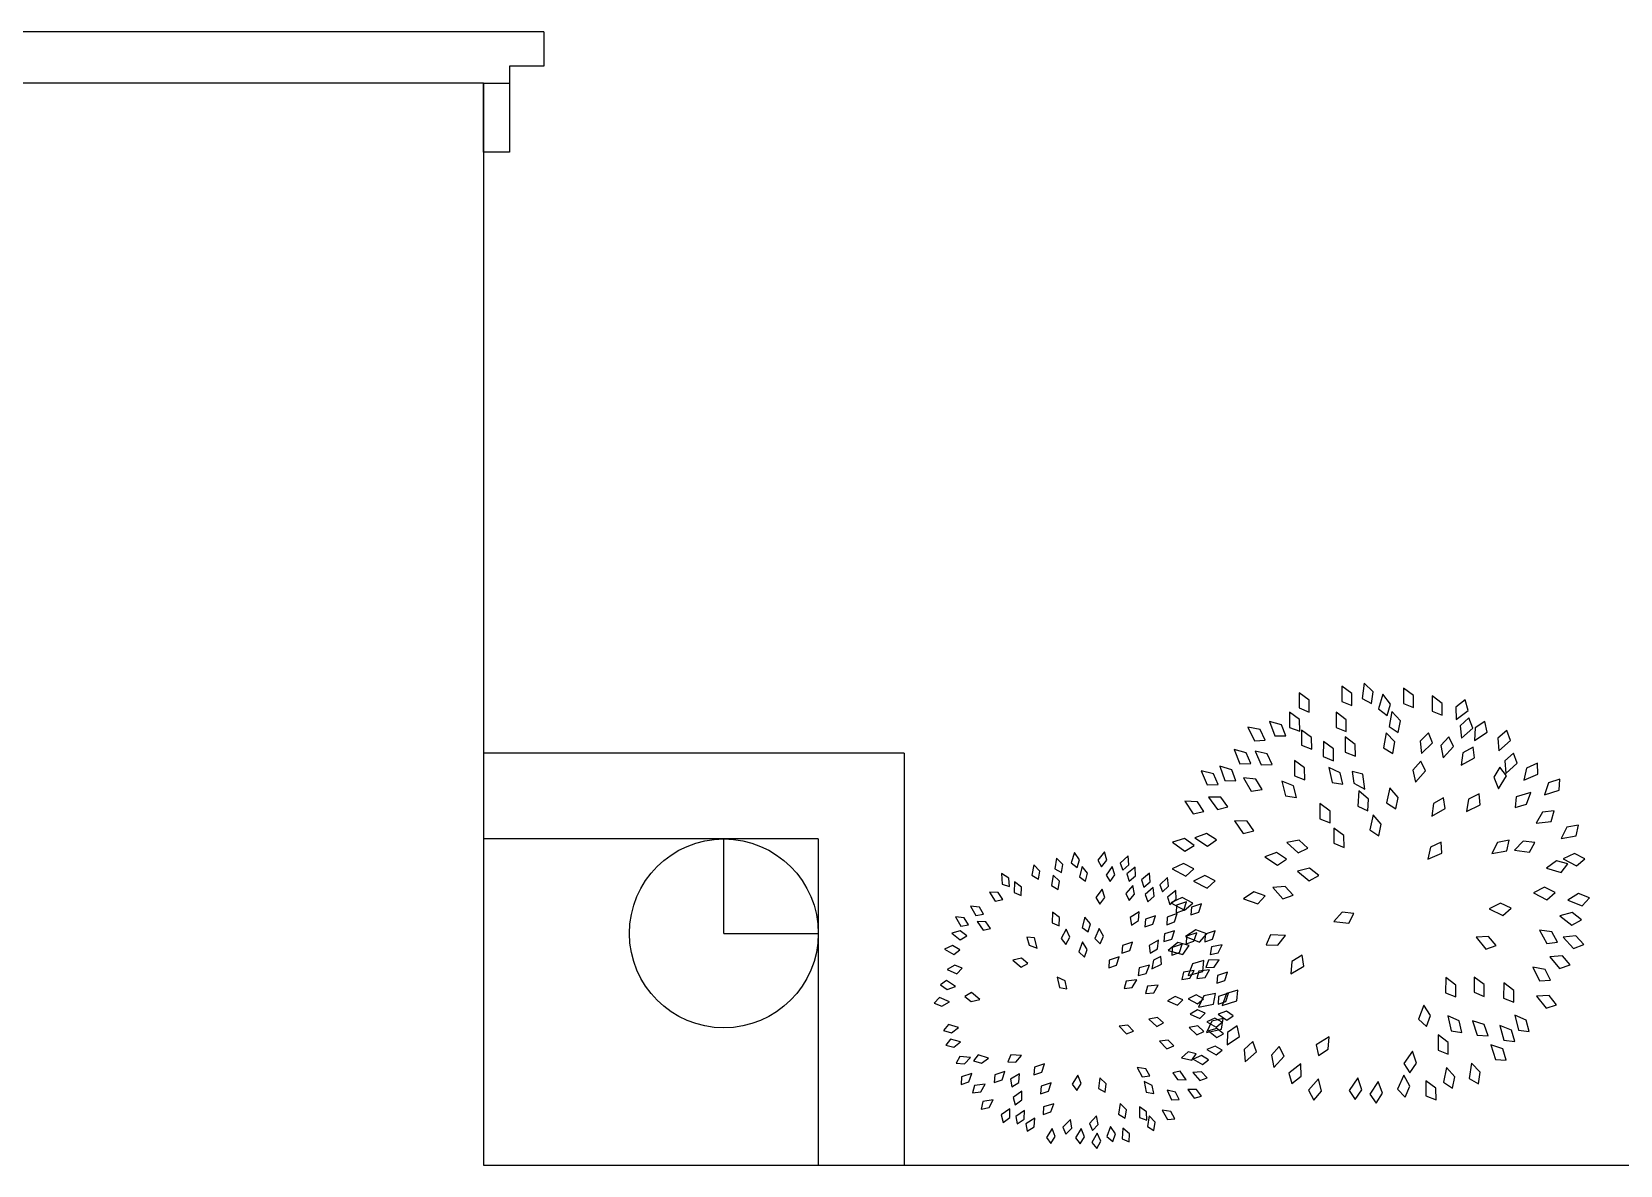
# Model space of a CAD drawing. Header units: millimetres. Extents: x -1705246 to 222838, y -3231245 to 126310.
# Drawn here: x 44149 to 45075, y -38100 to -37440 of the extents above; entities that cross this region are included whole.
import ezdxf

# ---------------------------------------------------------------- set-up
doc = ezdxf.new("R2010")
doc.units = ezdxf.units.MM
doc.layers.add('250', color=250, linetype='Continuous')

msp = doc.modelspace()

# ---------------------------------------------------------------- linework, layer by layer
at = {"layer": '250', "color": 251}
for p, q in [((44447.4, -37439.66), (44107.4, -37439.66)), ((44447.4, -37439.66), (44447.4, -37459.66)), ((44447.4, -37459.66), (44427.4, -37459.66)), ((44427.4, -37459.66), (44427.4, -37489.66)), ((44412.4, -37469.66), (44142.4, -37469.66)), ((44412.4, -37469.66), (44412.4, -38099.66)), ((44412.4, -37469.66), (44427.4, -37469.66)), ((44412.4, -37509.66), (44412.4, -37469.66)), ((44427.4, -37469.66), (44427.4, -37509.66)), ((44427.4, -37509.66), (44412.4, -37509.66)), ((44912.48, -37820.69), (44912.44, -37829.57)), ((44918.33, -37825.05), (44912.48, -37820.69)), ((44925.44, -37819.02), (44924.3, -37827.82)), ((44930.7, -37824.07), (44925.44, -37819.02)), ((44887.63, -37824.53), (44887.59, -37833.41)), ((44893.48, -37828.89), (44887.63, -37824.53)), ((44893.51, -37835.76), (44893.48, -37828.89)), ((44912.44, -37829.57), (44918.37, -37831.92)), ((44918.37, -37831.92), (44918.33, -37825.05)), ((44924.3, -37827.82), (44929.88, -37830.89)), ((44929.88, -37830.89), (44930.7, -37824.07)), ((44936.48, -37825.33), (44933.89, -37833.83)), ((44940.82, -37831.19), (44936.48, -37825.33)), ((44948.45, -37821.85), (44948.41, -37830.73)), ((44948.41, -37830.73), (44954.33, -37833.08)), ((44954.29, -37826.22), (44948.45, -37821.85)), ((44954.33, -37833.08), (44954.29, -37826.22)), ((44965.15, -37826.43), (44965.11, -37835.32)), ((44970.99, -37830.8), (44965.15, -37826.43)), ((44984.43, -37828.68), (44979, -37832.89)), ((44986.17, -37834.8), (44984.43, -37828.68)), ((44882.03, -37835.81), (44882.05, -37844.69)), ((44887.9, -37840.14), (44882.03, -37835.81)), ((44887.59, -37833.41), (44893.51, -37835.76)), ((44909.22, -37835.86), (44909.19, -37844.75)), ((44915.07, -37840.23), (44909.22, -37835.86)), ((44933.89, -37833.83), (44938.89, -37837.78)), ((44938.89, -37837.78), (44940.82, -37831.19)), ((44941.67, -37835.54), (44940.01, -37844.26)), ((44946.62, -37840.89), (44941.67, -37835.54)), ((44965.11, -37835.32), (44971.03, -37837.67)), ((44971.03, -37837.67), (44970.99, -37830.8)), ((44979, -37832.89), (44979.09, -37840.18)), ((44979.09, -37840.18), (44986.17, -37834.8)), ((44986.52, -37839.12), (44981.45, -37843.76)), ((44988.75, -37845.09), (44986.52, -37839.12)), ((44857.77, -37844.58), (44861.56, -37852.61)), ((44864.92, -37846), (44857.77, -37844.58)), ((44867.91, -37852.18), (44864.92, -37846)), ((44870.35, -37841.29), (44873.49, -37849.6)), ((44877.37, -37843.28), (44870.35, -37841.29)), ((44879.86, -37849.69), (44877.37, -37843.28)), ((44882.05, -37844.69), (44887.99, -37847)), ((44887.99, -37847), (44887.9, -37840.14)), ((44888.97, -37846.27), (44889.02, -37855.15)), ((44894.86, -37850.57), (44888.97, -37846.27)), ((44909.19, -37844.75), (44915.11, -37847.1)), ((44915.11, -37847.1), (44915.07, -37840.23)), ((44938.36, -37847.84), (44936.83, -37856.59)), ((44943.39, -37853.12), (44938.36, -37847.84)), ((44940.01, -37844.26), (44945.41, -37847.65)), ((44945.41, -37847.65), (44946.62, -37840.89)), ((44963.01, -37847.86), (44958.09, -37852.65)), ((44965.42, -37853.75), (44963.01, -37847.86)), ((44981.45, -37843.76), (44982.14, -37851.02)), ((44982.14, -37851.02), (44988.75, -37845.09)), ((44990.17, -37845.03), (44989.77, -37852.31)), ((44989.77, -37852.31), (44997.19, -37847.42)), ((44995.87, -37841.19), (44990.17, -37845.03)), ((44997.19, -37847.42), (44995.87, -37841.19)), ((45008.56, -37846.43), (45003.43, -37851)), ((45010.71, -37852.43), (45008.56, -37846.43)), ((44849.76, -37857.59), (44853.03, -37865.85)), ((44856.8, -37859.46), (44849.76, -37857.59)), ((44861.56, -37852.61), (44867.91, -37852.18)), ((44861.95, -37858.47), (44865.54, -37866.6)), ((44869.07, -37860.07), (44861.95, -37858.47)), ((44873.49, -37849.6), (44879.86, -37849.69)), ((44889.02, -37855.15), (44894.96, -37857.44)), ((44894.96, -37857.44), (44894.86, -37850.57)), ((44901.81, -37852.84), (44901.7, -37861.72)), ((44907.62, -37857.25), (44901.81, -37852.84)), ((44907.6, -37864.12), (44907.62, -37857.25)), ((44914.5, -37850.28), (44914.47, -37859.17)), ((44920.35, -37854.65), (44914.5, -37850.28)), ((44920.39, -37861.52), (44920.35, -37854.65)), ((44936.83, -37856.59), (44942.28, -37859.9)), ((44942.28, -37859.9), (44943.39, -37853.12)), ((44958.09, -37852.65), (44959, -37859.88)), ((44959, -37859.88), (44965.42, -37853.75)), ((44974.81, -37850.14), (44970.22, -37855.25)), ((44970.22, -37855.25), (44971.61, -37862.4)), ((44971.61, -37862.4), (44977.61, -37855.86)), ((44977.61, -37855.86), (44974.81, -37850.14)), ((44989.01, -37856.13), (44983, -37859.45)), ((44989.78, -37862.45), (44989.01, -37856.13)), ((45003.43, -37851), (45004.02, -37858.27)), ((45004.02, -37858.27), (45010.71, -37852.43)), ((44657.4, -37859.66), (44412.4, -37859.66)), ((44657.4, -37859.66), (44657.4, -38099.66)), ((44841.32, -37867.31), (44844.31, -37875.68)), ((44848.3, -37869.42), (44841.32, -37867.31)), ((44853.03, -37865.85), (44859.4, -37865.82)), ((44859.4, -37865.82), (44856.8, -37859.46)), ((44865.54, -37866.6), (44871.91, -37866.32)), ((44871.91, -37866.32), (44869.07, -37860.07)), ((44884.96, -37863.99), (44884.92, -37872.87)), ((44890.8, -37868.35), (44884.96, -37863.99)), ((44901.7, -37861.72), (44907.6, -37864.12)), ((44914.47, -37859.17), (44920.39, -37861.52)), ((44958.49, -37864.4), (44953.92, -37869.53)), ((44961.32, -37870.1), (44958.49, -37864.4)), ((44983, -37859.45), (44981.97, -37866.67)), ((44981.97, -37866.67), (44989.78, -37862.45)), ((45012.51, -37859.66), (45007.42, -37864.28)), ((45007.42, -37864.28), (45008.08, -37871.54)), ((45008.08, -37871.54), (45014.71, -37865.64)), ((45014.71, -37865.64), (45012.51, -37859.66)), ((45026.42, -37865.61), (45020.16, -37868.42)), ((45026.67, -37871.97), (45026.42, -37865.61)), ((44830.61, -37870), (44834.09, -37878.17)), ((44837.71, -37871.7), (44830.61, -37870)), ((44840.46, -37877.99), (44837.71, -37871.7)), ((44844.31, -37875.68), (44850.68, -37875.87)), ((44850.68, -37875.87), (44848.3, -37869.42)), ((44855.18, -37874.17), (44859.7, -37881.81)), ((44862.44, -37874.92), (44855.18, -37874.17)), ((44865.99, -37880.8), (44862.44, -37874.92)), ((44877.57, -37876.03), (44879.74, -37884.64)), ((44884.32, -37878.8), (44877.57, -37876.03)), ((44884.92, -37872.87), (44890.84, -37875.22)), ((44890.84, -37875.22), (44890.8, -37868.35)), ((44904.99, -37868.1), (44906.8, -37876.8)), ((44911.62, -37871.15), (44904.99, -37868.1)), ((44906.8, -37876.8), (44913.08, -37877.86)), ((44913.08, -37877.86), (44911.62, -37871.15)), ((44924.68, -37871.87), (44918.5, -37870.35)), ((44918.5, -37870.35), (44919.47, -37877.15)), ((44925.85, -37880.68), (44924.68, -37871.87)), ((44953.92, -37869.53), (44955.35, -37876.68)), ((44955.35, -37876.68), (44961.32, -37870.1)), ((45004.6, -37867.87), (45001.1, -37873.79)), ((45001.1, -37873.79), (45003.86, -37880.53)), ((45003.86, -37880.53), (45008.47, -37872.94)), ((45008.47, -37872.94), (45004.6, -37867.87)), ((45020.16, -37868.42), (45018.53, -37875.53)), ((45018.53, -37875.53), (45026.67, -37871.97)), ((45033.02, -37877.03), (45030.69, -37883.94)), ((45039.54, -37874.85), (45033.02, -37877.03)), ((45039.14, -37881.21), (45039.54, -37874.85)), ((44834.09, -37878.17), (44840.46, -37877.99)), ((44834.74, -37885.33), (44839.96, -37892.52)), ((44842.04, -37885.4), (44834.74, -37885.33)), ((44846.12, -37890.92), (44842.04, -37885.4)), ((44859.7, -37881.81), (44865.99, -37880.8)), ((44879.74, -37884.64), (44886.06, -37885.44)), ((44886.06, -37885.44), (44884.32, -37878.8)), ((44919.47, -37877.15), (44925.85, -37880.68)), ((44922.48, -37881.73), (44921.9, -37890.59)), ((44928.05, -37886.44), (44922.48, -37881.73)), ((44940.56, -37879.99), (44938.61, -37888.66)), ((44945.33, -37885.51), (44940.56, -37879.99)), ((44943.89, -37892.23), (44945.33, -37885.51)), ((44971.76, -37885.65), (44965.83, -37889.12)), ((44972.69, -37891.95), (44971.76, -37885.65)), ((44992.53, -37883.43), (44986.4, -37886.54)), ((44993.08, -37889.77), (44992.53, -37883.43)), ((45014.15, -37885.08), (45013.59, -37891.43)), ((45022.67, -37882.58), (45014.15, -37885.08)), ((45020.16, -37889.43), (45022.67, -37882.58)), ((45030.69, -37883.94), (45039.14, -37881.21)), ((44828.35, -37888.07), (44821.06, -37887.66)), ((44821.06, -37887.66), (44825.94, -37895.09)), ((44825.94, -37895.09), (44832.17, -37893.78)), ((44832.17, -37893.78), (44828.35, -37888.07)), ((44839.96, -37892.52), (44846.12, -37890.92)), ((44899.76, -37889.1), (44899.73, -37897.98)), ((44905.61, -37893.46), (44899.76, -37889.1)), ((44905.65, -37900.33), (44905.61, -37893.46)), ((44921.9, -37890.59), (44927.66, -37893.3)), ((44927.66, -37893.3), (44928.05, -37886.44)), ((44938.61, -37888.66), (44943.89, -37892.23)), ((44965.83, -37889.12), (44964.97, -37896.36)), ((44964.97, -37896.36), (44972.69, -37891.95)), ((44986.4, -37886.54), (44985.11, -37893.71)), ((44985.11, -37893.71), (44993.08, -37889.77)), ((45013.59, -37891.43), (45020.16, -37889.43)), ((45029.44, -37894.15), (45025.71, -37900.42)), ((45036.26, -37893.39), (45029.44, -37894.15)), ((45034.55, -37899.53), (45036.26, -37893.39)), ((44849.95, -37899.13), (44855.03, -37906.41)), ((44857.24, -37899.33), (44849.95, -37899.13)), ((44861.23, -37904.92), (44857.24, -37899.33)), ((44899.73, -37897.98), (44905.65, -37900.33)), ((44907.89, -37903.33), (44907.85, -37912.21)), ((44913.73, -37907.69), (44907.89, -37903.33)), ((44930.68, -37895.61), (44928.84, -37904.3)), ((44928.84, -37904.3), (44934.15, -37907.8)), ((44935.51, -37901.07), (44930.68, -37895.61)), ((44934.15, -37907.8), (44935.51, -37901.07)), ((45025.71, -37900.42), (45034.55, -37899.53)), ((45043.61, -37902.89), (45040.34, -37909.42)), ((45050.36, -37901.64), (45043.61, -37902.89)), ((45049.09, -37907.89), (45050.36, -37901.64)), ((44607.4, -37909.66), (44412.4, -37909.66)), ((44552.4, -37964.66), (44552.4, -37909.66)), ((44607.4, -37909.66), (44607.4, -38099.66)), ((44820.89, -37909.4), (44813.91, -37911.51)), ((44813.91, -37911.51), (44821.04, -37916.82)), ((44826.44, -37913.45), (44820.89, -37909.4)), ((44821.04, -37916.82), (44826.44, -37913.45)), ((44833.68, -37906.56), (44826.83, -37909.07)), ((44826.83, -37909.07), (44834.25, -37913.96)), ((44839.45, -37910.28), (44833.68, -37906.56)), ((44834.25, -37913.96), (44839.45, -37910.28)), ((44855.03, -37906.41), (44861.23, -37904.92)), ((44887.65, -37910.41), (44880.49, -37911.8)), ((44880.49, -37911.8), (44887.04, -37917.81)), ((44892.76, -37915.01), (44887.65, -37910.41)), ((44907.85, -37912.21), (44913.77, -37914.56)), ((44913.77, -37914.56), (44913.73, -37907.69)), ((44970.43, -37911.55), (44964.18, -37914.39)), ((44970.72, -37917.91), (44970.43, -37911.55)), ((45003.22, -37911.65), (45000, -37918.2)), ((45009.96, -37910.35), (45003.22, -37911.65)), ((45008.74, -37916.6), (45009.96, -37910.35)), ((45018.07, -37910.96), (45013.04, -37916.24)), ((45024.89, -37911.73), (45018.07, -37910.96)), ((45021.86, -37917.33), (45024.89, -37911.73)), ((45040.34, -37909.42), (45049.09, -37907.89)), ((44746.27, -37920.86), (44745.27, -37927)), ((44749.84, -37924.52), (44746.27, -37920.86)), ((44756.74, -37917.6), (44754.78, -37923.5)), ((44759.68, -37921.77), (44756.74, -37917.6)), ((44758.21, -37926.35), (44759.68, -37921.77)), ((44774.16, -37917.11), (44770.3, -37921.98)), ((44770.3, -37921.98), (44772.54, -37925.84)), ((44772.54, -37925.84), (44775.49, -37922.04)), ((44775.49, -37922.04), (44774.16, -37917.11)), ((44788, -37919.58), (44783.33, -37923.69)), ((44788.43, -37924.67), (44788, -37919.58)), ((44874.4, -37917.64), (44867.55, -37920.14)), ((44867.55, -37920.14), (44874.97, -37925.03)), ((44880.17, -37921.36), (44874.4, -37917.64)), ((44874.97, -37925.03), (44880.17, -37921.36)), ((44887.04, -37917.81), (44892.76, -37915.01)), ((44964.18, -37914.39), (44962.6, -37921.51)), ((44962.6, -37921.51), (44970.72, -37917.91)), ((45000, -37918.2), (45008.74, -37916.6)), ((45013.04, -37916.24), (45021.86, -37917.33)), ((45037.56, -37922.33), (45031.72, -37926.69)), ((45044.16, -37924.25), (45037.56, -37922.33)), ((45048.01, -37918.09), (45041.4, -37921.17)), ((45041.4, -37921.17), (45049.2, -37925.41)), ((45054.07, -37921.31), (45048.01, -37918.09)), ((45049.2, -37925.41), (45054.07, -37921.31)), ((44718.49, -37932.48), (44714.21, -37929.7)), ((44714.21, -37929.7), (44714.59, -37935.91)), ((44718.84, -37937.27), (44718.49, -37932.48)), ((44732.98, -37924.71), (44731.9, -37930.83)), ((44731.9, -37930.83), (44735.71, -37933.15)), ((44736.5, -37928.41), (44732.98, -37924.71)), ((44735.71, -37933.15), (44736.5, -37928.41)), ((44744.28, -37930.71), (44743.36, -37936.86)), ((44747.89, -37934.32), (44744.28, -37930.71)), ((44745.27, -37927), (44749.11, -37929.27)), ((44749.11, -37929.27), (44749.84, -37924.52)), ((44754.78, -37923.5), (44758.21, -37926.35)), ((44761.2, -37925.65), (44759.58, -37931.65)), ((44759.58, -37931.65), (44763.17, -37934.3)), ((44764.37, -37929.65), (44761.2, -37925.65)), ((44763.17, -37934.3), (44764.37, -37929.65)), ((44778.72, -37925.69), (44775.09, -37930.74)), ((44775.09, -37930.74), (44777.51, -37934.48)), ((44777.51, -37934.48), (44780.28, -37930.55)), ((44780.28, -37930.55), (44778.72, -37925.69)), ((44783.33, -37923.69), (44784.85, -37927.88)), ((44784.85, -37927.88), (44788.43, -37924.67)), ((44792.14, -37926.11), (44787.24, -37929.93)), ((44787.24, -37929.93), (44788.51, -37934.21)), ((44788.51, -37934.21), (44792.27, -37931.21)), ((44792.27, -37931.21), (44792.14, -37926.11)), ((44800.45, -37929.58), (44795.69, -37933.57)), ((44800.76, -37934.67), (44800.45, -37929.58)), ((44810.86, -37932.04), (44806.36, -37936.33)), ((44811.49, -37937.11), (44810.86, -37932.04)), ((44820.2, -37923.98), (44813.64, -37927.17)), ((44813.64, -37927.17), (44821.52, -37931.28)), ((44826.32, -37927.09), (44820.2, -37923.98)), ((44821.52, -37931.28), (44826.32, -37927.09)), ((44832.62, -37931.02), (44826.1, -37934.29)), ((44838.78, -37934.05), (44832.62, -37931.02)), ((44893.69, -37926.7), (44886.61, -37928.46)), ((44886.61, -37928.46), (44893.46, -37934.11)), ((44893.46, -37934.11), (44899.03, -37931.01)), ((44899.03, -37931.01), (44893.69, -37926.7)), ((45031.72, -37926.69), (45040.22, -37929.25)), ((45040.22, -37929.25), (45044.16, -37924.25)), ((44712.2, -37940.89), (44707.11, -37940.63)), ((44707.11, -37940.63), (44710.54, -37945.81)), ((44714.9, -37944.87), (44712.2, -37940.89)), ((44714.59, -37935.91), (44718.84, -37937.27)), ((44721.77, -37934.61), (44721.51, -37940.82)), ((44721.51, -37940.82), (44725.59, -37942.62)), ((44725.74, -37937.82), (44721.77, -37934.61)), ((44725.59, -37942.62), (44725.74, -37937.82)), ((44743.36, -37936.86), (44747.22, -37939.08)), ((44747.22, -37939.08), (44747.89, -37934.32)), ((44772.89, -37938.83), (44769.16, -37943.81)), ((44774.35, -37943.72), (44772.89, -37938.83)), ((44790.63, -37936.82), (44786.54, -37941.51)), ((44786.54, -37941.51), (44788.6, -37945.46)), ((44788.6, -37945.46), (44791.72, -37941.81)), ((44791.72, -37941.81), (44790.63, -37936.82)), ((44795.69, -37933.57), (44797.11, -37937.8)), ((44797.11, -37937.8), (44800.76, -37934.67)), ((44802.55, -37937.88), (44797.94, -37942.05)), ((44803.05, -37942.96), (44802.55, -37937.88)), ((44806.36, -37936.33), (44808.04, -37940.46)), ((44808.04, -37940.46), (44811.49, -37937.11)), ((44815.81, -37939.69), (44810.98, -37943.59)), ((44816.03, -37944.79), (44815.81, -37939.69)), ((44826.1, -37934.29), (44834.03, -37938.3)), ((44834.03, -37938.3), (44838.78, -37934.05)), ((44861.28, -37940.46), (44855.2, -37944.48)), ((44867.76, -37942.76), (44861.28, -37940.46)), ((44879.5, -37937.3), (44872.24, -37938)), ((44872.24, -37938), (44878.18, -37944.6)), ((44884.15, -37942.36), (44879.5, -37937.3)), ((45030.67, -37937.76), (45024.13, -37940.98)), ((45024.13, -37940.98), (45032.02, -37945.06)), ((45036.81, -37940.85), (45030.67, -37937.76)), ((45032.02, -37945.06), (45036.81, -37940.85)), ((45050.38, -37941.41), (45044.19, -37945.27)), ((45056.79, -37943.87), (45050.38, -37941.41)), ((44701.26, -37949.39), (44696.2, -37948.74)), ((44696.2, -37948.74), (44699.24, -37954.17)), ((44703.66, -37953.56), (44701.26, -37949.39)), ((44710.54, -37945.81), (44714.9, -37944.87)), ((44769.16, -37943.81), (44771.51, -37947.6)), ((44771.51, -37947.6), (44774.35, -37943.72)), ((44797.94, -37942.05), (44799.52, -37946.22)), ((44799.52, -37946.22), (44803.05, -37942.96)), ((44810.98, -37943.59), (44812.32, -37947.85)), ((44812.32, -37947.85), (44816.03, -37944.79)), ((44819.5, -37943.82), (44812.9, -37946.93)), ((44812.9, -37946.93), (44820.73, -37951.13)), ((44816.12, -37948.21), (44815.89, -37952.66)), ((44822.02, -37946.24), (44816.12, -37948.21)), ((44825.58, -37947.01), (44819.5, -37943.82)), ((44820.44, -37951.09), (44822.02, -37946.24)), ((44820.73, -37951.13), (44825.58, -37947.01)), ((44824.84, -37949.41), (44824.57, -37953.86)), ((44830.75, -37947.49), (44824.84, -37949.41)), ((44829.13, -37952.33), (44830.75, -37947.49)), ((44855.2, -37944.48), (44863.54, -37947.53)), ((44863.54, -37947.53), (44867.76, -37942.76)), ((44878.18, -37944.6), (44884.15, -37942.36)), ((45004.88, -37946.97), (44998.41, -37950.31)), ((44998.41, -37950.31), (45006.38, -37954.23)), ((45011.08, -37949.93), (45004.88, -37946.97)), ((45006.38, -37954.23), (45011.08, -37949.93)), ((45044.19, -37945.27), (45052.45, -37948.53)), ((45052.45, -37948.53), (45056.79, -37943.87)), ((44687.37, -37955.11), (44690.55, -37960.45)), ((44692.45, -37955.62), (44687.37, -37955.11)), ((44690.55, -37960.45), (44694.95, -37959.72)), ((44694.95, -37959.72), (44692.45, -37955.62)), ((44699.24, -37954.17), (44703.66, -37953.56)), ((44699.92, -37957.72), (44703.48, -37962.82)), ((44705.02, -37957.86), (44699.92, -37957.72)), ((44707.82, -37961.77), (44705.02, -37957.86)), ((44743.9, -37952.28), (44743.71, -37958.5)), ((44743.71, -37958.5), (44747.81, -37960.25)), ((44747.91, -37955.45), (44743.9, -37952.28)), ((44747.81, -37960.25), (44747.91, -37955.45)), ((44762.79, -37955.15), (44761.17, -37961.15)), ((44765.96, -37959.15), (44762.79, -37955.15)), ((44764.75, -37963.8), (44765.96, -37959.15)), ((44794.31, -37952.11), (44789.06, -37955.45)), ((44789.06, -37955.45), (44789.92, -37959.83)), ((44789.92, -37959.83), (44793.95, -37957.21)), ((44793.95, -37957.21), (44794.31, -37952.11)), ((44798.02, -37956.31), (44797.76, -37960.76)), ((44797.76, -37960.76), (44802.32, -37959.22)), ((44803.94, -37954.38), (44798.02, -37956.31)), ((44802.32, -37959.22), (44803.94, -37954.38)), ((44810.7, -37955.13), (44810.48, -37959.59)), ((44810.48, -37959.59), (44815.03, -37958.01)), ((44816.6, -37953.15), (44810.7, -37955.13)), ((44815.03, -37958.01), (44816.6, -37953.15)), ((44815.89, -37952.66), (44820.44, -37951.09)), ((44824.57, -37953.86), (44829.13, -37952.33)), ((44912.74, -37952.38), (44907.74, -37957.69)), ((44907.74, -37957.69), (44916.56, -37958.75)), ((44919.57, -37953.13), (44912.74, -37952.38)), ((44916.56, -37958.75), (44919.57, -37953.13)), ((45046.63, -37952.55), (45039.6, -37954.46)), ((45039.6, -37954.46), (45046.57, -37959.97)), ((45046.57, -37959.97), (45052.07, -37956.76)), ((45052.07, -37956.76), (45046.63, -37952.55)), ((44552.4, -37964.66), (44607.4, -37964.66)), ((44690.1, -37963.21), (44685.19, -37964.62)), ((44685.19, -37964.62), (44690.13, -37968.4)), ((44693.95, -37966.09), (44690.1, -37963.21)), ((44690.13, -37968.4), (44693.95, -37966.09)), ((44703.48, -37962.82), (44707.82, -37961.77)), ((44733.33, -37967.33), (44728.89, -37966.91)), ((44728.89, -37966.91), (44730.27, -37971.52)), ((44735.05, -37973.3), (44733.33, -37967.33)), ((44751.95, -37962.19), (44748.87, -37967.59)), ((44748.87, -37967.59), (44751.67, -37971.06)), ((44751.67, -37971.06), (44754.01, -37966.86)), ((44754.01, -37966.86), (44751.95, -37962.19)), ((44761.17, -37961.15), (44764.75, -37963.8)), ((44771.18, -37961.91), (44768.62, -37967.58)), ((44768.62, -37967.58), (44771.74, -37970.77)), ((44773.67, -37966.37), (44771.18, -37961.91)), ((44771.74, -37970.77), (44773.67, -37966.37)), ((44805.6, -37968.6), (44800.22, -37971.71)), ((44805.03, -37973.67), (44805.6, -37968.6)), ((44809.12, -37965.01), (44808.83, -37969.46)), ((44808.83, -37969.46), (44813.39, -37967.96)), ((44815.05, -37963.13), (44809.12, -37965.01)), ((44813.39, -37967.96), (44815.05, -37963.13)), ((44827.43, -37962.62), (44821.3, -37966.57)), ((44821.3, -37966.57), (44829.61, -37969.71)), ((44822.05, -37966.25), (44821.79, -37970.71)), ((44821.79, -37970.71), (44826.34, -37969.17)), ((44827.96, -37964.33), (44822.05, -37966.25)), ((44826.34, -37969.17), (44827.96, -37964.33)), ((44833.88, -37964.99), (44827.43, -37962.62)), ((44829.61, -37969.71), (44833.88, -37964.99)), ((44832.85, -37965.08), (44832.59, -37969.54)), ((44832.59, -37969.54), (44837.15, -37968)), ((44838.76, -37963.16), (44832.85, -37965.08)), ((44837.15, -37968), (44838.76, -37963.16)), ((44870.86, -37965.56), (44868.31, -37971.4)), ((44879.74, -37965.91), (44870.86, -37965.56)), ((44875.18, -37971.6), (44879.74, -37965.91)), ((44997.99, -37966.54), (44990.71, -37966.95)), ((44990.71, -37966.95), (44996.39, -37973.78)), ((45002.43, -37971.78), (44997.99, -37966.54)), ((45027.6, -37962.79), (45031.86, -37970.59)), ((45034.83, -37963.79), (45027.6, -37962.79)), ((45038.18, -37969.79), (45034.83, -37963.79)), ((45048.8, -37966.12), (45041.54, -37966.86)), ((45041.54, -37966.86), (45047.52, -37973.43)), ((45053.47, -37971.16), (45048.8, -37966.12)), ((44685.68, -37971.79), (44680.98, -37973.8)), ((44680.98, -37973.8), (44686.35, -37976.94)), ((44689.85, -37974.18), (44685.68, -37971.79)), ((44686.35, -37976.94), (44689.85, -37974.18)), ((44730.27, -37971.52), (44735.05, -37973.3)), ((44761.45, -37969.64), (44759.2, -37975.44)), ((44759.2, -37975.44), (44762.48, -37978.46)), ((44764.18, -37973.96), (44761.45, -37969.64)), ((44762.48, -37978.46), (44764.18, -37973.96)), ((44782.83, -37978.26), (44776.92, -37980.19)), ((44781.21, -37983.1), (44782.83, -37978.26)), ((44784.59, -37971.66), (44784.33, -37976.11)), ((44784.33, -37976.11), (44788.88, -37974.58)), ((44790.5, -37969.74), (44784.59, -37971.66)), ((44788.88, -37974.58), (44790.5, -37969.74)), ((44800.22, -37971.71), (44800.89, -37976.12)), ((44800.89, -37976.12), (44805.03, -37973.67)), ((44807.08, -37978.07), (44802.77, -37980.21)), ((44807.42, -37982.51), (44807.08, -37978.07)), ((44816.94, -37970.06), (44811.26, -37974.63)), ((44811.26, -37974.63), (44819.85, -37976.89)), ((44813.62, -37972.93), (44813.36, -37977.38)), ((44813.36, -37977.38), (44817.92, -37975.85)), ((44819.54, -37971), (44813.62, -37972.93)), ((44823.6, -37971.74), (44816.94, -37970.06)), ((44817.92, -37975.85), (44819.54, -37971)), ((44819.85, -37976.89), (44823.6, -37971.74)), ((44836.61, -37972.58), (44835.8, -37976.97)), ((44835.8, -37976.97), (44840.51, -37976.01)), ((44842.72, -37971.4), (44836.61, -37972.58)), ((44840.51, -37976.01), (44842.72, -37971.4)), ((44868.31, -37971.4), (44875.18, -37971.6)), ((44889.3, -37977.4), (44883.45, -37981)), ((44890.36, -37983.68), (44889.3, -37977.4)), ((44996.39, -37973.78), (45002.43, -37971.78)), ((45031.86, -37970.59), (45038.18, -37969.79)), ((45041, -37977.83), (45033.72, -37978.29)), ((45033.72, -37978.29), (45039.43, -37985.08)), ((45045.47, -37983.05), (45041, -37977.83)), ((45047.52, -37973.43), (45053.47, -37971.16)), ((44686.89, -37983.11), (44682.47, -37985.66)), ((44682.47, -37985.66), (44688.17, -37988.14)), ((44691.32, -37984.98), (44686.89, -37983.11)), ((44688.17, -37988.14), (44691.32, -37984.98)), ((44725.84, -37979.08), (44720.86, -37980.21)), ((44720.86, -37980.21), (44725.57, -37984.27)), ((44725.57, -37984.27), (44729.51, -37982.18)), ((44729.51, -37982.18), (44725.84, -37979.08)), ((44776.92, -37980.19), (44776.66, -37984.64)), ((44776.66, -37984.64), (44781.21, -37983.1)), ((44794.37, -37984.77), (44793.84, -37989.2)), ((44793.84, -37989.2), (44798.48, -37987.95)), ((44800.39, -37983.21), (44794.37, -37984.77)), ((44798.48, -37987.95), (44800.39, -37983.21)), ((44802.77, -37980.21), (44801.83, -37985.22)), ((44801.83, -37985.22), (44807.42, -37982.51)), ((44820.25, -37987.23), (44819.25, -37991.58)), ((44826.4, -37986.32), (44820.25, -37987.23)), ((44825.54, -37982.36), (44822.9, -37989.16)), ((44822.9, -37989.16), (44831.46, -37986.82)), ((44824, -37990.83), (44826.4, -37986.32)), ((44832.14, -37980.49), (44825.54, -37982.36)), ((44829.14, -37986.64), (44828.07, -37990.97)), ((44835.31, -37985.82), (44829.14, -37986.64)), ((44831.46, -37986.82), (44832.14, -37980.49)), ((44832.83, -37990.29), (44835.31, -37985.82)), ((44834.73, -37980.27), (44833.2, -37984.46)), ((44833.2, -37984.46), (44838.01, -37984.3)), ((44840.95, -37980.13), (44834.73, -37980.27)), ((44838.01, -37984.3), (44840.95, -37980.13)), ((44845.89, -37987.32), (44839.98, -37989.24)), ((44844.27, -37992.16), (44845.89, -37987.32)), ((44883.45, -37981), (44882.75, -37988.25)), ((44882.75, -37988.25), (44890.36, -37983.68)), ((45023.82, -37984.35), (45027.64, -37992.37)), ((45030.98, -37985.75), (45023.82, -37984.35)), ((45034, -37991.92), (45030.98, -37985.75)), ((45039.43, -37985.08), (45045.47, -37983.05)), ((44682.22, -37992.17), (44678.55, -37994.7)), ((44678.55, -37994.7), (44682.57, -37997.35)), ((44687.38, -37995.65), (44682.22, -37992.17)), ((44682.57, -37997.35), (44687.38, -37995.65)), ((44751.29, -37992.27), (44746.66, -37990.1)), ((44746.66, -37990.1), (44747.9, -37996.2)), ((44747.9, -37996.2), (44752.29, -37996.97)), ((44752.29, -37996.97), (44751.29, -37992.27)), ((44786.79, -37992.4), (44785.62, -37996.7)), ((44785.62, -37996.7), (44790.4, -37996.13)), ((44792.97, -37991.72), (44786.79, -37992.4)), ((44790.4, -37996.13), (44792.97, -37991.72)), ((44799.33, -37995.46), (44798.11, -37999.75)), ((44805.52, -37994.85), (44799.33, -37995.46)), ((44802.9, -37999.23), (44805.52, -37994.85)), ((44819.25, -37991.58), (44824, -37990.83)), ((44828.07, -37990.97), (44832.83, -37990.29)), ((44839.98, -37989.24), (44839.72, -37993.7)), ((44839.72, -37993.7), (44844.27, -37992.16)), ((44973.02, -37990.37), (44972.98, -37999.25)), ((44978.86, -37994.73), (44973.02, -37990.37)), ((44978.9, -38001.6), (44978.86, -37994.73)), ((44989.6, -37990.1), (44989.56, -37998.98)), ((44995.44, -37994.46), (44989.6, -37990.1)), ((44995.48, -38001.33), (44995.44, -37994.46)), ((45006.82, -37993.5), (45006.79, -38002.39)), ((45012.67, -37997.87), (45006.82, -37993.5)), ((45027.64, -37992.37), (45034, -37991.92)), ((44678.09, -38002.03), (44674.99, -38005.23)), ((44674.99, -38005.23), (44679.44, -38007.04)), ((44683.82, -38004.43), (44678.09, -38002.03)), ((44679.44, -38007.04), (44683.82, -38004.43)), ((44696.66, -37999.18), (44692.76, -38001.35)), ((44692.76, -38001.35), (44696.5, -38004.37)), ((44696.5, -38004.37), (44701.46, -38003.15)), ((44701.46, -38003.15), (44696.66, -37999.18)), ((44798.11, -37999.75), (44802.9, -37999.23)), ((44815.41, -38001.43), (44810.97, -38003.95)), ((44810.97, -38003.95), (44816.65, -38006.47)), ((44819.82, -38003.34), (44815.41, -38001.43)), ((44816.65, -38006.47), (44819.82, -38003.34)), ((44827.54, -38000.49), (44822.93, -38002.69)), ((44822.93, -38002.69), (44828.42, -38005.61)), ((44831.81, -38002.71), (44827.54, -38000.49)), ((44828.42, -38005.61), (44831.81, -38002.71)), ((44832.15, -38001.01), (44829.01, -38007.59)), ((44829.01, -38007.59), (44837.73, -38005.9)), ((44838.88, -37999.63), (44832.15, -38001.01)), ((44837.73, -38005.9), (44838.88, -37999.63)), ((44840.6, -38001.35), (44840.34, -38005.8)), ((44840.34, -38005.8), (44844.9, -38004.27)), ((44846.51, -37999.42), (44840.6, -38001.35)), ((44845.33, -37999.72), (44842.85, -38006.58)), ((44842.85, -38006.58), (44851.36, -38004.03)), ((44844.9, -38004.27), (44846.51, -37999.42)), ((44851.89, -37997.68), (44845.33, -37999.72)), ((44851.36, -38004.03), (44851.89, -37997.68)), ((44960.27, -38006.4), (44957.12, -38014.7)), ((44964.22, -38012.53), (44960.27, -38006.4)), ((44972.98, -37999.25), (44978.9, -38001.6)), ((44989.56, -37998.98), (44995.48, -38001.33)), ((45006.79, -38002.39), (45012.71, -38004.74)), ((45012.71, -38004.74), (45012.67, -37997.87)), ((45033.24, -38000.93), (45025.96, -38001.31)), ((45025.96, -38001.31), (45031.61, -38008.16)), ((45031.61, -38008.16), (45037.66, -38006.19)), ((45037.66, -38006.19), (45033.24, -38000.93)), ((44805, -38013.65), (44800, -38014.67)), ((44800, -38014.67), (44804.62, -38018.83)), ((44808.61, -38016.83), (44805, -38013.65)), ((44828.48, -38009.12), (44824.03, -38011.62)), ((44824.03, -38011.62), (44829.7, -38014.17)), ((44832.88, -38011.05), (44828.48, -38009.12)), ((44829.7, -38014.17), (44832.88, -38011.05)), ((44836.65, -38015.76), (44833.68, -38022.43)), ((44838.58, -38014.07), (44833.91, -38016.12)), ((44843.34, -38014.21), (44836.65, -38015.76)), ((44842.78, -38016.41), (44838.58, -38014.07)), ((44845.27, -38010.05), (44840.44, -38011.71)), ((44840.44, -38011.71), (44845.57, -38015.23)), ((44842.35, -38020.5), (44843.34, -38014.21)), ((44849.26, -38012.73), (44845.27, -38010.05)), ((44845.57, -38015.23), (44849.26, -38012.73)), ((44957.12, -38014.7), (44961.85, -38018.98)), ((44961.85, -38018.98), (44964.22, -38012.53)), ((44974.25, -38012.64), (44976.15, -38021.32)), ((44980.9, -38015.63), (44974.25, -38012.64)), ((44982.44, -38022.32), (44980.9, -38015.63)), ((44988.55, -38015.54), (44991.38, -38023.96)), ((44995.49, -38017.78), (44988.55, -38015.54)), ((45013.23, -38012.32), (45015.37, -38020.94)), ((45019.97, -38015.12), (45013.23, -38012.32)), ((45021.69, -38021.76), (45019.97, -38015.12)), ((44683.24, -38017.7), (44680.45, -38021.18)), ((44680.45, -38021.18), (44685.06, -38022.57)), ((44689.18, -38019.55), (44683.24, -38017.7)), ((44685.06, -38022.57), (44689.18, -38019.55)), ((44787.84, -38018.11), (44782.76, -38018.62)), ((44782.76, -38018.62), (44786.94, -38023.22)), ((44786.94, -38023.22), (44791.11, -38021.64)), ((44791.11, -38021.64), (44787.84, -38018.11)), ((44804.62, -38018.83), (44808.61, -38016.83)), ((44828.49, -38018.54), (44823.46, -38019.44)), ((44823.46, -38019.44), (44827.99, -38023.71)), ((44827.99, -38023.71), (44832.02, -38021.8)), ((44832.02, -38021.8), (44828.49, -38018.54)), ((44833.68, -38022.43), (44842.35, -38020.5)), ((44833.91, -38016.12), (44839.3, -38019.21)), ((44839.65, -38020.14), (44834.73, -38021.47)), ((44834.73, -38021.47), (44839.6, -38025.33)), ((44839.3, -38019.21), (44842.78, -38016.41)), ((44839.6, -38025.33), (44843.45, -38023.08)), ((44843.45, -38023.08), (44839.65, -38020.14)), ((44845.89, -38022.35), (44845.61, -38029.64)), ((44845.61, -38029.64), (44852.95, -38024.64)), ((44851.53, -38018.43), (44845.89, -38022.35)), ((44852.95, -38024.64), (44851.53, -38018.43)), ((44905.16, -38024.85), (44897.63, -38029.58)), ((44904.6, -38032.13), (44905.16, -38024.85)), ((44968.67, -38023.75), (44968.63, -38032.63)), ((44974.51, -38028.12), (44968.67, -38023.75)), ((44976.15, -38021.32), (44982.44, -38022.32)), ((44991.38, -38023.96), (44997.75, -38024.27)), ((44997.75, -38024.27), (44995.49, -38017.78)), ((45004.6, -38018.37), (45006.97, -38026.93)), ((45011.4, -38020.98), (45004.6, -38018.37)), ((45013.3, -38027.59), (45011.4, -38020.98)), ((45015.37, -38020.94), (45021.69, -38021.76)), ((44684.36, -38026.18), (44681.72, -38029.77)), ((44681.72, -38029.77), (44686.38, -38030.96)), ((44690.37, -38027.76), (44684.36, -38026.18)), ((44686.38, -38030.96), (44690.37, -38027.76)), ((44811.24, -38026.76), (44806.18, -38027.48)), ((44806.18, -38027.48), (44810.55, -38031.9)), ((44810.55, -38031.9), (44814.65, -38030.14)), ((44814.65, -38030.14), (44811.24, -38026.76)), ((44822.94, -38033.72), (44819.06, -38037.04)), ((44827.64, -38034.75), (44822.94, -38033.72)), ((44838.6, -38030.27), (44833.89, -38032.25)), ((44833.89, -38032.25), (44839.24, -38035.42)), ((44842.76, -38032.67), (44838.6, -38030.27)), ((44839.24, -38035.42), (44842.76, -38032.67)), ((44860.66, -38027.61), (44855.55, -38032.2)), ((44855.55, -38032.2), (44856.17, -38039.46)), ((44856.17, -38039.46), (44862.84, -38033.59)), ((44862.84, -38033.59), (44860.66, -38027.61)), ((44875.98, -38030.46), (44871.45, -38035.63)), ((44878.85, -38036.15), (44875.98, -38030.46)), ((44897.63, -38029.58), (44898.82, -38035.84)), ((44898.82, -38035.84), (44904.6, -38032.13)), ((44953.75, -38033.23), (44948.6, -38040.46)), ((44956.01, -38040.17), (44953.75, -38033.23)), ((44968.63, -38032.63), (44974.55, -38034.98)), ((44974.55, -38034.98), (44974.51, -38028.12)), ((44999.4, -38029.51), (45001.99, -38038.01)), ((45006.27, -38031.95), (44999.4, -38029.51)), ((45008.34, -38038.5), (45006.27, -38031.95)), ((45006.97, -38026.93), (45013.3, -38027.59)), ((44689.9, -38036.26), (44687.85, -38040.22)), ((44687.85, -38040.22), (44692.64, -38040.67)), ((44696.08, -38036.91), (44689.9, -38036.26)), ((44692.64, -38040.67), (44696.08, -38036.91)), ((44700.63, -38035.45), (44697.84, -38038.93)), ((44697.84, -38038.93), (44702.45, -38040.31)), ((44706.57, -38037.29), (44700.63, -38035.45)), ((44702.45, -38040.31), (44706.57, -38037.29)), ((44719.62, -38035.46), (44717.82, -38039.53)), ((44717.82, -38039.53), (44722.62, -38039.69)), ((44725.83, -38035.72), (44719.62, -38035.46)), ((44722.62, -38039.69), (44725.83, -38035.72)), ((44733.37, -38042.6), (44733.11, -38047.05)), ((44739.29, -38040.67), (44733.37, -38042.6)), ((44737.67, -38045.52), (44739.29, -38040.67)), ((44793.18, -38042.75), (44796.16, -38048.21)), ((44798.24, -38043.45), (44793.18, -38042.75)), ((44800.59, -38047.64), (44798.24, -38043.45)), ((44819.06, -38037.04), (44825.12, -38038.43)), ((44825.12, -38038.43), (44827.64, -38034.75)), ((44830.65, -38035.84), (44825.96, -38037.87)), ((44825.96, -38037.87), (44831.35, -38040.98)), ((44834.83, -38038.2), (44830.65, -38035.84)), ((44831.35, -38040.98), (44834.83, -38038.2)), ((44871.45, -38035.63), (44872.93, -38042.77)), ((44872.93, -38042.77), (44878.85, -38036.15)), ((44888.67, -38040.59), (44881.65, -38046.02)), ((44888.83, -38047.88), (44888.67, -38040.59)), ((44948.6, -38040.46), (44952.07, -38045.8)), ((44952.07, -38045.8), (44956.01, -38040.17)), ((44973.44, -38042.68), (44971.68, -38051.39)), ((44978.33, -38048.1), (44973.44, -38042.68)), ((44987.97, -38040.33), (44986.61, -38049.11)), ((44993.1, -38045.51), (44987.97, -38040.33)), ((45001.99, -38038.01), (45008.34, -38038.5)), ((44690.93, -38048.15), (44690.67, -38052.6)), ((44690.67, -38052.6), (44695.23, -38051.06)), ((44696.84, -38046.22), (44690.93, -38048.15)), ((44695.23, -38051.06), (44696.84, -38046.22)), ((44704.61, -38052.45), (44698.44, -38053.19)), ((44702.08, -38056.88), (44704.61, -38052.45)), ((44710.23, -38047.04), (44709.97, -38051.5)), ((44709.97, -38051.5), (44714.53, -38049.96)), ((44716.14, -38045.12), (44710.23, -38047.04)), ((44714.53, -38049.96), (44716.14, -38045.12)), ((44724.75, -38046.38), (44719.4, -38049.55)), ((44719.4, -38049.55), (44720.12, -38053.96)), ((44720.12, -38053.96), (44724.23, -38051.46)), ((44724.23, -38051.46), (44724.75, -38046.38)), ((44733.11, -38047.05), (44737.67, -38045.52)), ((44743.11, -38051.63), (44737.2, -38053.56)), ((44741.5, -38056.48), (44743.11, -38051.63)), ((44758.74, -38047.28), (44755.45, -38052.56)), ((44755.45, -38052.56), (44758.11, -38056.14)), ((44758.11, -38056.14), (44760.61, -38052.03)), ((44760.61, -38052.03), (44758.74, -38047.28)), ((44771.49, -38048.75), (44770.64, -38054.91)), ((44775.14, -38052.32), (44771.49, -38048.75)), ((44774.53, -38057.08), (44775.14, -38052.32)), ((44796.16, -38048.21), (44800.59, -38047.64)), ((44797.35, -38050.99), (44798.56, -38057.08)), ((44801.96, -38053.16), (44797.35, -38050.99)), ((44818.3, -38044.88), (44813.96, -38045.9)), ((44813.96, -38045.9), (44816.73, -38049.83)), ((44816.73, -38049.83), (44821.84, -38049.99)), ((44821.84, -38049.99), (44818.3, -38044.88)), ((44830.69, -38045.21), (44825.61, -38045.69)), ((44825.61, -38045.69), (44829.76, -38050.32)), ((44829.76, -38050.32), (44833.94, -38048.75)), ((44833.94, -38048.75), (44830.69, -38045.21)), ((44881.65, -38046.02), (44883.44, -38052.13)), ((44883.44, -38052.13), (44888.83, -38047.88)), ((44898.99, -38049.35), (44893.16, -38056.05)), ((44900.57, -38056.47), (44898.99, -38049.35)), ((44921.9, -38048.87), (44916.73, -38056.09)), ((44924.14, -38055.81), (44921.9, -38048.87)), ((44933.58, -38050.93), (44928.73, -38058.38)), ((44936.12, -38057.77), (44933.58, -38050.93)), ((44948.54, -38047.28), (44944.89, -38055.38)), ((44952.1, -38053.65), (44948.54, -38047.28)), ((44961.51, -38050.43), (44961.48, -38059.31)), ((44967.36, -38054.79), (44961.51, -38050.43)), ((44971.68, -38051.39), (44977.03, -38054.84)), ((44977.03, -38054.84), (44978.33, -38048.1)), ((44986.61, -38049.11), (44992.12, -38052.31)), ((44992.12, -38052.31), (44993.1, -38045.51)), ((44698.44, -38053.19), (44697.32, -38057.51)), ((44697.32, -38057.51), (44702.08, -38056.88)), ((44709.37, -38061.59), (44703.23, -38062.61)), ((44707.05, -38066.13), (44709.37, -38061.59)), ((44725.97, -38056.52), (44721, -38060.26)), ((44721, -38060.26), (44722.19, -38064.55)), ((44722.19, -38064.55), (44726.01, -38061.63)), ((44726.01, -38061.63), (44725.97, -38056.52)), ((44737.2, -38053.56), (44736.94, -38058.01)), ((44736.94, -38058.01), (44741.5, -38056.48)), ((44770.64, -38054.91), (44774.53, -38057.08)), ((44798.56, -38057.08), (44802.95, -38057.87)), ((44802.95, -38057.87), (44801.96, -38053.16)), ((44810.64, -38055.93), (44813.18, -38061.61)), ((44815.63, -38057.03), (44810.64, -38055.93)), ((44813.18, -38061.61), (44817.64, -38061.4)), ((44817.64, -38061.4), (44815.63, -38057.03)), ((44822.69, -38055.62), (44826.36, -38060.64)), ((44827.8, -38055.65), (44822.69, -38055.62)), ((44826.36, -38060.64), (44830.67, -38059.5)), ((44830.67, -38059.5), (44827.8, -38055.65)), ((44893.16, -38056.05), (44896.11, -38061.69)), ((44896.11, -38061.69), (44900.57, -38056.47)), ((44916.73, -38056.09), (44920.2, -38061.43)), ((44920.2, -38061.43), (44924.14, -38055.81)), ((44928.73, -38058.38), (44932.43, -38063.56)), ((44932.43, -38063.56), (44936.12, -38057.77)), ((44944.89, -38055.38), (44949.34, -38059.94)), ((44949.34, -38059.94), (44952.1, -38053.65)), ((44961.48, -38059.31), (44967.4, -38061.66)), ((44967.4, -38061.66), (44967.36, -38054.79)), ((44703.23, -38062.61), (44702.32, -38066.98)), ((44702.32, -38066.98), (44707.05, -38066.13)), ((44719.07, -38066.81), (44713.99, -38070.39)), ((44713.99, -38070.39), (44715.06, -38074.72)), ((44718.96, -38071.91), (44719.07, -38066.81)), ((44727.62, -38067.81), (44722.45, -38071.27)), ((44722.45, -38071.27), (44723.4, -38075.62)), ((44727.37, -38072.91), (44727.62, -38067.81)), ((44738.72, -38065.76), (44738.46, -38070.21)), ((44738.46, -38070.21), (44743.01, -38068.67)), ((44744.63, -38063.83), (44738.72, -38065.76)), ((44743.01, -38068.67), (44744.63, -38063.83)), ((44769.61, -38070.89), (44765.36, -38075.43)), ((44770.53, -38075.91), (44769.61, -38070.89)), ((44783.34, -38063.79), (44782.37, -38069.93)), ((44782.37, -38069.93), (44786.21, -38072.19)), ((44786.92, -38067.43), (44783.34, -38063.79)), ((44786.21, -38072.19), (44786.92, -38067.43)), ((44794.51, -38065.7), (44794.67, -38071.91)), ((44798.69, -38068.62), (44794.51, -38065.7)), ((44798.86, -38073.43), (44798.69, -38068.62)), ((44800.3, -38070.91), (44799.2, -38077.03)), ((44803.8, -38074.63), (44800.3, -38070.91)), ((44807.88, -38067.63), (44810.82, -38073.11)), ((44812.93, -38068.37), (44807.88, -38067.63)), ((44815.25, -38072.58), (44812.93, -38068.37)), ((44715.06, -38074.72), (44718.96, -38071.91)), ((44723.4, -38075.62), (44727.37, -38072.91)), ((44733.53, -38072.22), (44728.27, -38075.54)), ((44728.27, -38075.54), (44729.11, -38079.92)), ((44729.11, -38079.92), (44733.15, -38077.31)), ((44733.15, -38077.31), (44733.53, -38072.22)), ((44743.65, -38078.26), (44740.33, -38083.52)), ((44745.5, -38083.02), (44743.65, -38078.26)), ((44754.45, -38073.12), (44749.96, -38077.42)), ((44749.96, -38077.42), (44751.66, -38081.54)), ((44751.66, -38081.54), (44755.09, -38078.18)), ((44755.09, -38078.18), (44754.45, -38073.12)), ((44760.65, -38078.36), (44757.39, -38083.65)), ((44762.55, -38083.1), (44760.65, -38078.36)), ((44765.36, -38075.43), (44767.28, -38079.46)), ((44767.28, -38079.46), (44770.53, -38075.91)), ((44777.78, -38077.03), (44775.65, -38082.87)), ((44780.59, -38081.29), (44777.78, -38077.03)), ((44784.9, -38078.07), (44784.54, -38084.27)), ((44788.82, -38081.33), (44784.9, -38078.07)), ((44794.67, -38071.91), (44798.86, -38073.43)), ((44799.2, -38077.03), (44802.99, -38079.37)), ((44802.99, -38079.37), (44803.8, -38074.63)), ((44810.82, -38073.11), (44815.25, -38072.58)), ((44740.33, -38083.52), (44742.98, -38087.11)), ((44742.98, -38087.11), (44745.5, -38083.02)), ((44757.39, -38083.65), (44760.07, -38087.22)), ((44760.07, -38087.22), (44762.55, -38083.1)), ((44769.97, -38081.05), (44766.91, -38086.46)), ((44766.91, -38086.46), (44769.73, -38089.92)), ((44769.73, -38089.92), (44772.05, -38085.71)), ((44772.05, -38085.71), (44769.97, -38081.05)), ((44775.65, -38082.87), (44778.99, -38085.82)), ((44778.99, -38085.82), (44780.59, -38081.29)), ((44784.54, -38084.27), (44788.6, -38086.13)), ((44788.6, -38086.13), (44788.82, -38081.33)), ((44412.4, -38099.66), (45742.4, -38099.66))]:
    msp.add_line(p, q, dxfattribs=at)
msp.add_circle((44552.4, -37964.66), 55, dxfattribs=at)

doc.saveas('drawing.dxf')
